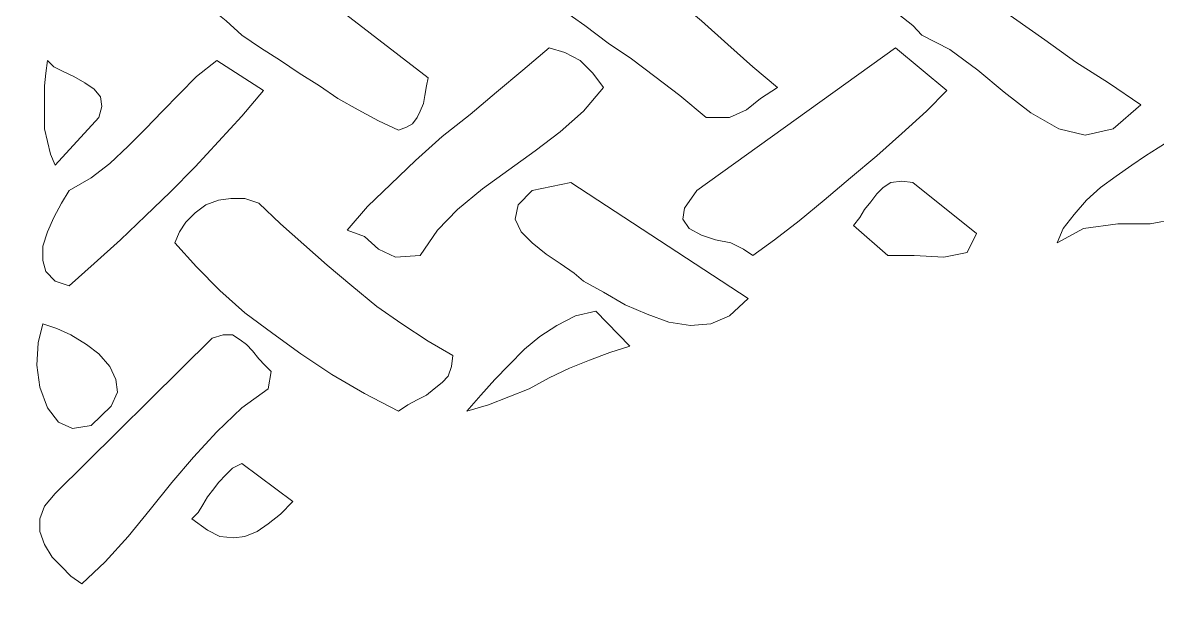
# Model space of a CAD drawing. Header units: millimetres. Extents: x -194 to 183, y -158 to 141.
# Drawn here: x 123.01 to 152.84, y 73.26 to 88.29 of the extents above; entities that cross this region are included whole.
import ezdxf

# ---------------------------------------------------------------- set-up
doc = ezdxf.new("R2010")
doc.units = ezdxf.units.MM
doc.header["$MEASUREMENT"] = 0
doc.layers.add('Camada 1', color=7, linetype='Continuous')

msp = doc.modelspace()

# ---------------------------------------------------------------- linework, layer by layer
at = {"layer": 'Camada 1', "color": 250, "lineweight": 9}
for points, knots in [([(90.563, 45.2602), (90.563, 45.2602), (90.563, 48.0602), (90.563, 48.0602), (90.563, 48.0602), (90.563, 48.0602), (90.563, 132.4602), (90.563, 132.4602), (90.563, 132.4602), (90.563, 132.4602), (90.563, 135.2602), (90.563, 135.2602), (90.563, 135.2602), (90.563, 135.2602), (90.563, 138.4602), (90.563, 138.4602), (90.563, 138.4602), (90.563, 140.117), (91.9062, 141.4602), (93.563, 141.4602), (93.563, 141.4602), (95.2198, 141.4602), (96.563, 140.117), (96.563, 138.4602), (96.563, 138.4602), (96.563, 138.4602), (96.563, 138.0602), (96.563, 138.0602), (96.563, 138.0602), (96.563, 138.0602), (93.763, 138.0602), (93.763, 138.0602), (93.763, 138.0602), (93.763, 138.0602), (93.763, 135.2602), (93.763, 135.2602), (93.763, 135.2602), (93.763, 135.2602), (96.563, 135.2602), (96.563, 135.2602), (96.563, 135.2602), (96.563, 135.2602), (111.563, 135.2602), (111.563, 135.2602), (111.563, 135.2602), (111.563, 135.2602), (111.563, 138.4602), (111.563, 138.4602), (111.563, 138.4602), (111.563, 140.117), (112.9062, 141.4602), (114.563, 141.4602), (114.563, 141.4602), (116.2198, 141.4602), (117.563, 140.117), (117.563, 138.4602), (117.563, 138.4602), (117.563, 138.4602), (117.563, 138.0602), (117.563, 138.0602), (117.563, 138.0602), (117.563, 138.0602), (114.763, 138.0602), (114.763, 138.0602), (114.763, 138.0602), (114.763, 138.0602), (114.763, 135.2602), (114.763, 135.2602), (114.763, 135.2602), (114.763, 135.2602), (117.563, 135.2602), (117.563, 135.2602), (117.563, 135.2602), (117.563, 135.2602), (132.563, 135.2602), (132.563, 135.2602), (132.563, 135.2602), (132.563, 135.2602), (132.563, 138.4602), (132.563, 138.4602), (132.563, 138.4602), (132.563, 140.117), (133.9062, 141.4602), (135.563, 141.4602), (135.563, 141.4602), (137.2198, 141.4602), (138.563, 140.117), (138.563, 138.4602), (138.563, 138.4602), (138.563, 138.4602), (138.563, 138.0602), (138.563, 138.0602), (138.563, 138.0602), (138.563, 138.0602), (135.763, 138.0602), (135.763, 138.0602), (135.763, 138.0602), (135.763, 138.0602), (135.763, 135.2602), (135.763, 135.2602), (135.763, 135.2602), (135.763, 135.2602), (138.563, 135.2602), (138.563, 135.2602), (138.563, 135.2602), (138.563, 135.2602), (153.563, 135.2602), (153.563, 135.2602), (153.563, 135.2602), (153.563, 135.2602), (153.563, 138.4602), (153.563, 138.4602), (153.563, 138.4602), (153.563, 140.117), (154.9062, 141.4602), (156.563, 141.4602), (156.563, 141.4602), (158.2198, 141.4602), (159.563, 140.117), (159.563, 138.4602), (159.563, 138.4602), (159.563, 138.4602), (159.563, 138.0602), (159.563, 138.0602), (159.563, 138.0602), (159.563, 138.0602), (156.763, 138.0602), (156.763, 138.0602), (156.763, 138.0602), (156.763, 138.0602), (156.763, 135.2602), (156.763, 135.2602), (156.763, 135.2602), (156.763, 135.2602), (159.563, 135.2602), (159.563, 135.2602), (159.563, 135.2602), (159.563, 135.2602), (174.563, 135.2602), (174.563, 135.2602), (174.563, 135.2602), (174.563, 135.2602), (174.563, 138.4602), (174.563, 138.4602), (174.563, 138.4602), (174.563, 140.117), (175.9062, 141.4602), (177.563, 141.4602), (177.563, 141.4602), (179.2198, 141.4602), (180.563, 140.117), (180.563, 138.4602), (180.563, 138.4602), (180.563, 138.4602), (180.563, 138.0602), (180.563, 138.0602), (180.563, 138.0602), (180.563, 138.0602), (177.763, 138.0602), (177.763, 138.0602), (177.763, 138.0602), (177.763, 138.0602), (177.763, 135.2602), (177.763, 135.2602), (177.763, 135.2602), (177.763, 135.2602), (180.563, 135.2602), (180.563, 135.2602), (180.563, 135.2602), (180.563, 135.2602), (180.563, 132.4602), (180.563, 132.4602), (180.563, 132.4602), (180.563, 132.4602), (180.563, 48.0602), (180.563, 48.0602), (180.563, 48.0602), (180.563, 48.0602), (180.563, 45.2602), (180.563, 45.2602), (180.563, 45.2602), (180.563, 45.2602), (177.763, 45.2602), (177.763, 45.2602), (177.763, 45.2602), (177.763, 45.2602), (177.763, 42.4602), (177.763, 42.4602), (177.763, 42.4602), (177.763, 42.4602), (180.563, 42.4602), (180.563, 42.4602), (180.563, 42.4602), (180.563, 42.4602), (180.563, 42.0602), (180.563, 42.0602), (180.563, 42.0602), (180.563, 40.4034), (179.2198, 39.0602), (177.563, 39.0602), (177.563, 39.0602), (175.9062, 39.0602), (174.563, 40.4034), (174.563, 42.0602), (174.563, 42.0602), (174.563, 42.0602), (174.563, 45.2602), (174.563, 45.2602), (174.563, 45.2602), (174.563, 45.2602), (159.563, 45.2602), (159.563, 45.2602), (159.563, 45.2602), (159.563, 45.2602), (156.763, 45.2602), (156.763, 45.2602), (156.763, 45.2602), (156.763, 45.2602), (156.763, 42.4602), (156.763, 42.4602), (156.763, 42.4602), (156.763, 42.4602), (159.563, 42.4602), (159.563, 42.4602), (159.563, 42.4602), (159.563, 42.4602), (159.563, 42.0602), (159.563, 42.0602), (159.563, 42.0602), (159.563, 40.4034), (158.2198, 39.0602), (156.563, 39.0602), (156.563, 39.0602), (154.9062, 39.0602), (153.563, 40.4034), (153.563, 42.0602), (153.563, 42.0602), (153.563, 42.0602), (153.563, 45.2602), (153.563, 45.2602), (153.563, 45.2602), (153.563, 45.2602), (138.563, 45.2602), (138.563, 45.2602), (138.563, 45.2602), (138.563, 45.2602), (135.763, 45.2602), (135.763, 45.2602), (135.763, 45.2602), (135.763, 45.2602), (135.763, 42.4602), (135.763, 42.4602), (135.763, 42.4602), (135.763, 42.4602), (138.563, 42.4602), (138.563, 42.4602), (138.563, 42.4602), (138.563, 42.4602), (138.563, 42.0602), (138.563, 42.0602), (138.563, 42.0602), (138.563, 40.4034), (137.2198, 39.0602), (135.563, 39.0602), (135.563, 39.0602), (133.9062, 39.0602), (132.563, 40.4034), (132.563, 42.0602), (132.563, 42.0602), (132.563, 42.0602), (132.563, 45.2602), (132.563, 45.2602), (132.563, 45.2602), (132.563, 45.2602), (117.563, 45.2602), (117.563, 45.2602), (117.563, 45.2602), (117.563, 45.2602), (114.763, 45.2602), (114.763, 45.2602), (114.763, 45.2602), (114.763, 45.2602), (114.763, 42.4602), (114.763, 42.4602), (114.763, 42.4602), (114.763, 42.4602), (117.563, 42.4602), (117.563, 42.4602), (117.563, 42.4602), (117.563, 42.4602), (117.563, 42.0602), (117.563, 42.0602), (117.563, 42.0602), (117.563, 40.4034), (116.2198, 39.0602), (114.563, 39.0602), (114.563, 39.0602), (112.9062, 39.0602), (111.563, 40.4034), (111.563, 42.0602), (111.563, 42.0602), (111.563, 42.0602), (111.563, 45.2602), (111.563, 45.2602), (111.563, 45.2602), (111.563, 45.2602), (96.563, 45.2602), (96.563, 45.2602), (96.563, 45.2602), (96.563, 45.2602), (93.763, 45.2602), (93.763, 45.2602), (93.763, 45.2602), (93.763, 45.2602), (93.763, 42.4602), (93.763, 42.4602), (93.763, 42.4602), (93.763, 42.4602), (96.563, 42.4602), (96.563, 42.4602), (96.563, 42.4602), (96.563, 42.4602), (96.563, 42.0602), (96.563, 42.0602), (96.563, 42.0602), (96.563, 40.4034), (95.2198, 39.0602), (93.563, 39.0602), (93.563, 39.0602), (91.9062, 39.0602), (90.563, 40.4034), (90.563, 42.0602), (90.563, 42.0602), (90.563, 42.0602), (90.563, 45.2602), (90.563, 45.2602)], [0, 0, 0, 0, 0.0117647, 0.0117647, 0.0117647, 0.0117647, 0.0235294, 0.0235294, 0.0235294, 0.0235294, 0.0352941, 0.0352941, 0.0352941, 0.0352941, 0.0470588, 0.0470588, 0.0470588, 0.0470588, 0.0588235, 0.0588235, 0.0588235, 0.0588235, 0.0705882, 0.0705882, 0.0705882, 0.0705882, 0.0823529, 0.0823529, 0.0823529, 0.0823529, 0.0941176, 0.0941176, 0.0941176, 0.0941176, 0.1058824, 0.1058824, 0.1058824, 0.1058824, 0.1176471, 0.1176471, 0.1176471, 0.1176471, 0.1294118, 0.1294118, 0.1294118, 0.1294118, 0.1411765, 0.1411765, 0.1411765, 0.1411765, 0.1529412, 0.1529412, 0.1529412, 0.1529412, 0.1647059, 0.1647059, 0.1647059, 0.1647059, 0.1764706, 0.1764706, 0.1764706, 0.1764706, 0.1882353, 0.1882353, 0.1882353, 0.1882353, 0.2, 0.2, 0.2, 0.2, 0.2117647, 0.2117647, 0.2117647, 0.2117647, 0.2235294, 0.2235294, 0.2235294, 0.2235294, 0.2352941, 0.2352941, 0.2352941, 0.2352941, 0.2470588, 0.2470588, 0.2470588, 0.2470588, 0.2588235, 0.2588235, 0.2588235, 0.2588235, 0.2705882, 0.2705882, 0.2705882, 0.2705882, 0.2823529, 0.2823529, 0.2823529, 0.2823529, 0.2941176, 0.2941176, 0.2941176, 0.2941176, 0.3058824, 0.3058824, 0.3058824, 0.3058824, 0.3176471, 0.3176471, 0.3176471, 0.3176471, 0.3294118, 0.3294118, 0.3294118, 0.3294118, 0.3411765, 0.3411765, 0.3411765, 0.3411765, 0.3529412, 0.3529412, 0.3529412, 0.3529412, 0.3647059, 0.3647059, 0.3647059, 0.3647059, 0.3764706, 0.3764706, 0.3764706, 0.3764706, 0.3882353, 0.3882353, 0.3882353, 0.3882353, 0.4, 0.4, 0.4, 0.4, 0.4117647, 0.4117647, 0.4117647, 0.4117647, 0.4235294, 0.4235294, 0.4235294, 0.4235294, 0.4352941, 0.4352941, 0.4352941, 0.4352941, 0.4470588, 0.4470588, 0.4470588, 0.4470588, 0.4588235, 0.4588235, 0.4588235, 0.4588235, 0.4705882, 0.4705882, 0.4705882, 0.4705882, 0.4823529, 0.4823529, 0.4823529, 0.4823529, 0.4941176, 0.4941176, 0.4941176, 0.4941176, 0.5058824, 0.5058824, 0.5058824, 0.5058824, 0.5176471, 0.5176471, 0.5176471, 0.5176471, 0.5294118, 0.5294118, 0.5294118, 0.5294118, 0.5411765, 0.5411765, 0.5411765, 0.5411765, 0.5529412, 0.5529412, 0.5529412, 0.5529412, 0.5647059, 0.5647059, 0.5647059, 0.5647059, 0.5764706, 0.5764706, 0.5764706, 0.5764706, 0.5882353, 0.5882353, 0.5882353, 0.5882353, 0.6, 0.6, 0.6, 0.6, 0.6117647, 0.6117647, 0.6117647, 0.6117647, 0.6235294, 0.6235294, 0.6235294, 0.6235294, 0.6352941, 0.6352941, 0.6352941, 0.6352941, 0.6470588, 0.6470588, 0.6470588, 0.6470588, 0.6588235, 0.6588235, 0.6588235, 0.6588235, 0.6705882, 0.6705882, 0.6705882, 0.6705882, 0.6823529, 0.6823529, 0.6823529, 0.6823529, 0.6941176, 0.6941176, 0.6941176, 0.6941176, 0.7058824, 0.7058824, 0.7058824, 0.7058824, 0.7176471, 0.7176471, 0.7176471, 0.7176471, 0.7294118, 0.7294118, 0.7294118, 0.7294118, 0.7411765, 0.7411765, 0.7411765, 0.7411765, 0.7529412, 0.7529412, 0.7529412, 0.7529412, 0.7647059, 0.7647059, 0.7647059, 0.7647059, 0.7764706, 0.7764706, 0.7764706, 0.7764706, 0.7882353, 0.7882353, 0.7882353, 0.7882353, 0.8, 0.8, 0.8, 0.8, 0.8117647, 0.8117647, 0.8117647, 0.8117647, 0.8235294, 0.8235294, 0.8235294, 0.8235294, 0.8352941, 0.8352941, 0.8352941, 0.8352941, 0.8470588, 0.8470588, 0.8470588, 0.8470588, 0.8588235, 0.8588235, 0.8588235, 0.8588235, 0.8705882, 0.8705882, 0.8705882, 0.8705882, 0.8823529, 0.8823529, 0.8823529, 0.8823529, 0.8941176, 0.8941176, 0.8941176, 0.8941176, 0.9058824, 0.9058824, 0.9058824, 0.9058824, 0.9176471, 0.9176471, 0.9176471, 0.9176471, 0.9294118, 0.9294118, 0.9294118, 0.9294118, 0.9411765, 0.9411765, 0.9411765, 0.9411765, 0.9529412, 0.9529412, 0.9529412, 0.9529412, 0.9647059, 0.9647059, 0.9647059, 0.9647059, 0.9764706, 0.9764706, 0.9764706, 0.9764706, 1, 1, 1, 1]), ([(127.4569, 91.6365), (127.4569, 91.6365), (133.6641, 86.84), (133.6641, 86.84), (133.6641, 86.84), (133.6641, 86.84), (133.6234, 86.6316), (133.6234, 86.6316), (133.6234, 86.6316), (133.6234, 86.6316), (133.5825, 86.3811), (133.5825, 86.3811), (133.5825, 86.3811), (133.5825, 86.3811), (133.5416, 86.1726), (133.5416, 86.1726), (133.5416, 86.1726), (133.5416, 86.1726), (133.4599, 85.9642), (133.4599, 85.9642), (133.4599, 85.9642), (133.4599, 85.9642), (133.3783, 85.7972), (133.3783, 85.7972), (133.3783, 85.7972), (133.3783, 85.7972), (133.2557, 85.6304), (133.2557, 85.6304), (133.2557, 85.6304), (133.2557, 85.6304), (133.0925, 85.5471), (133.0925, 85.5471), (133.0925, 85.5471), (133.0925, 85.5471), (132.8882, 85.4636), (132.8882, 85.4636), (132.8882, 85.4636), (132.8882, 85.4636), (132.3573, 85.7138), (132.3573, 85.7138), (132.3573, 85.7138), (132.3573, 85.7138), (131.8263, 86.0058), (131.8263, 86.0058), (131.8263, 86.0058), (131.8263, 86.0058), (131.2956, 86.2979), (131.2956, 86.2979), (131.2956, 86.2979), (131.2956, 86.2979), (130.8057, 86.6316), (130.8057, 86.6316), (130.8057, 86.6316), (130.8057, 86.6316), (130.2746, 86.9652), (130.2746, 86.9652), (130.2746, 86.9652), (130.2746, 86.9652), (129.7846, 87.2989), (129.7846, 87.2989), (129.7846, 87.2989), (129.7846, 87.2989), (129.2537, 87.6326), (129.2537, 87.6326), (129.2537, 87.6326), (129.2537, 87.6326), (128.7636, 87.9663), (128.7636, 87.9663), (128.7636, 87.9663), (128.7636, 87.9663), (128.3552, 88.3415), (128.3552, 88.3415), (128.3552, 88.3415), (128.3552, 88.3415), (127.7836, 88.8004), (127.7836, 88.8004), (127.7836, 88.8004), (127.7836, 88.8004), (127.1711, 89.2175), (127.1711, 89.2175), (127.1711, 89.2175), (127.1711, 89.2175), (126.6401, 89.718), (126.6401, 89.718), (126.6401, 89.718), (126.6401, 89.718), (126.2727, 90.1352), (126.2727, 90.1352), (126.2727, 90.1352), (126.2727, 90.1352), (126.2319, 90.6355), (126.2319, 90.6355), (126.2319, 90.6355), (126.2319, 90.6355), (126.5586, 91.136), (126.5586, 91.136), (126.5586, 91.136), (126.5586, 91.136), (127.4569, 91.6365), (127.4569, 91.6365)], [0, 0, 0, 0, 0.0384615, 0.0384615, 0.0384615, 0.0384615, 0.0769231, 0.0769231, 0.0769231, 0.0769231, 0.1153846, 0.1153846, 0.1153846, 0.1153846, 0.1538462, 0.1538462, 0.1538462, 0.1538462, 0.1923077, 0.1923077, 0.1923077, 0.1923077, 0.2307692, 0.2307692, 0.2307692, 0.2307692, 0.2692308, 0.2692308, 0.2692308, 0.2692308, 0.3076923, 0.3076923, 0.3076923, 0.3076923, 0.3461538, 0.3461538, 0.3461538, 0.3461538, 0.3846154, 0.3846154, 0.3846154, 0.3846154, 0.4230769, 0.4230769, 0.4230769, 0.4230769, 0.4615385, 0.4615385, 0.4615385, 0.4615385, 0.5, 0.5, 0.5, 0.5, 0.5384615, 0.5384615, 0.5384615, 0.5384615, 0.5769231, 0.5769231, 0.5769231, 0.5769231, 0.6153846, 0.6153846, 0.6153846, 0.6153846, 0.6538462, 0.6538462, 0.6538462, 0.6538462, 0.6923077, 0.6923077, 0.6923077, 0.6923077, 0.7307692, 0.7307692, 0.7307692, 0.7307692, 0.7692308, 0.7692308, 0.7692308, 0.7692308, 0.8076923, 0.8076923, 0.8076923, 0.8076923, 0.8461538, 0.8461538, 0.8461538, 0.8461538, 0.8846154, 0.8846154, 0.8846154, 0.8846154, 0.9230769, 0.9230769, 0.9230769, 0.9230769, 1, 1, 1, 1]), ([(136.9718, 91.0525), (136.9718, 91.0525), (137.7885, 90.5938), (137.7885, 90.5938), (137.7885, 90.5938), (137.7885, 90.5938), (138.6054, 90.1352), (138.6054, 90.1352), (138.6054, 90.1352), (138.6054, 90.1352), (139.3403, 89.5513), (139.3403, 89.5513), (139.3403, 89.5513), (139.3403, 89.5513), (140.1162, 88.9673), (140.1162, 88.9673), (140.1162, 88.9673), (140.1162, 88.9673), (140.8514, 88.3415), (140.8514, 88.3415), (140.8514, 88.3415), (140.8514, 88.3415), (141.5456, 87.7159), (141.5456, 87.7159), (141.5456, 87.7159), (141.5456, 87.7159), (142.199, 87.132), (142.199, 87.132), (142.199, 87.132), (142.199, 87.132), (142.8525, 86.5898), (142.8525, 86.5898), (142.8525, 86.5898), (142.8525, 86.5898), (142.4031, 86.2979), (142.4031, 86.2979), (142.4031, 86.2979), (142.4031, 86.2979), (142.0356, 86.0058), (142.0356, 86.0058), (142.0356, 86.0058), (142.0356, 86.0058), (141.5863, 85.7972), (141.5863, 85.7972), (141.5863, 85.7972), (141.5863, 85.7972), (140.9739, 85.7972), (140.9739, 85.7972), (140.9739, 85.7972), (140.9739, 85.7972), (140.2795, 86.3811), (140.2795, 86.3811), (140.2795, 86.3811), (140.2795, 86.3811), (139.6261, 86.8818), (139.6261, 86.8818), (139.6261, 86.8818), (139.6261, 86.8818), (139.0136, 87.3405), (139.0136, 87.3405), (139.0136, 87.3405), (139.0136, 87.3405), (138.4011, 87.7577), (138.4011, 87.7577), (138.4011, 87.7577), (138.4011, 87.7577), (137.7885, 88.2164), (137.7885, 88.2164), (137.7885, 88.2164), (137.7885, 88.2164), (137.1352, 88.6752), (137.1352, 88.6752), (137.1352, 88.6752), (137.1352, 88.6752), (136.4816, 89.2175), (136.4816, 89.2175), (136.4816, 89.2175), (136.4816, 89.2175), (135.7466, 89.8849), (135.7466, 89.8849), (135.7466, 89.8849), (135.7466, 89.8849), (135.7875, 90.0933), (135.7875, 90.0933), (135.7875, 90.0933), (135.7875, 90.0933), (135.9101, 90.3021), (135.9101, 90.3021), (135.9101, 90.3021), (135.9101, 90.3021), (135.9917, 90.5105), (135.9917, 90.5105), (135.9917, 90.5105), (135.9917, 90.5105), (136.155, 90.7189), (136.155, 90.7189), (136.155, 90.7189), (136.155, 90.7189), (136.3185, 90.8857), (136.3185, 90.8857), (136.3185, 90.8857), (136.3185, 90.8857), (136.5226, 91.0107), (136.5226, 91.0107), (136.5226, 91.0107), (136.5226, 91.0107), (136.7268, 91.0525), (136.7268, 91.0525), (136.7268, 91.0525), (136.7268, 91.0525), (136.9718, 91.0525), (136.9718, 91.0525)], [0, 0, 0, 0, 0.0344828, 0.0344828, 0.0344828, 0.0344828, 0.0689655, 0.0689655, 0.0689655, 0.0689655, 0.1034483, 0.1034483, 0.1034483, 0.1034483, 0.137931, 0.137931, 0.137931, 0.137931, 0.1724138, 0.1724138, 0.1724138, 0.1724138, 0.2068966, 0.2068966, 0.2068966, 0.2068966, 0.2413793, 0.2413793, 0.2413793, 0.2413793, 0.2758621, 0.2758621, 0.2758621, 0.2758621, 0.3103448, 0.3103448, 0.3103448, 0.3103448, 0.3448276, 0.3448276, 0.3448276, 0.3448276, 0.3793103, 0.3793103, 0.3793103, 0.3793103, 0.4137931, 0.4137931, 0.4137931, 0.4137931, 0.4482759, 0.4482759, 0.4482759, 0.4482759, 0.4827586, 0.4827586, 0.4827586, 0.4827586, 0.5172414, 0.5172414, 0.5172414, 0.5172414, 0.5517241, 0.5517241, 0.5517241, 0.5517241, 0.5862069, 0.5862069, 0.5862069, 0.5862069, 0.6206897, 0.6206897, 0.6206897, 0.6206897, 0.6551724, 0.6551724, 0.6551724, 0.6551724, 0.6896552, 0.6896552, 0.6896552, 0.6896552, 0.7241379, 0.7241379, 0.7241379, 0.7241379, 0.7586207, 0.7586207, 0.7586207, 0.7586207, 0.7931034, 0.7931034, 0.7931034, 0.7931034, 0.8275862, 0.8275862, 0.8275862, 0.8275862, 0.862069, 0.862069, 0.862069, 0.862069, 0.8965517, 0.8965517, 0.8965517, 0.8965517, 0.9310345, 0.9310345, 0.9310345, 0.9310345, 1, 1, 1, 1]), ([(145.7518, 90.5105), (145.7518, 90.5105), (146.6094, 90.0517), (146.6094, 90.0517), (146.6094, 90.0517), (146.6094, 90.0517), (147.4263, 89.5095), (147.4263, 89.5095), (147.4263, 89.5095), (147.4263, 89.5095), (148.2838, 88.9673), (148.2838, 88.9673), (148.2838, 88.9673), (148.2838, 88.9673), (149.0596, 88.425), (149.0596, 88.425), (149.0596, 88.425), (149.0596, 88.425), (149.8764, 87.8411), (149.8764, 87.8411), (149.8764, 87.8411), (149.8764, 87.8411), (150.6931, 87.2571), (150.6931, 87.2571), (150.6931, 87.2571), (150.6931, 87.2571), (151.5507, 86.7148), (151.5507, 86.7148), (151.5507, 86.7148), (151.5507, 86.7148), (152.4082, 86.1309), (152.4082, 86.1309), (152.4082, 86.1309), (152.4082, 86.1309), (151.6731, 85.5053), (151.6731, 85.5053), (151.6731, 85.5053), (151.6731, 85.5053), (150.9382, 85.3386), (150.9382, 85.3386), (150.9382, 85.3386), (150.9382, 85.3386), (150.244, 85.5053), (150.244, 85.5053), (150.244, 85.5053), (150.244, 85.5053), (149.5088, 85.9225), (149.5088, 85.9225), (149.5088, 85.9225), (149.5088, 85.9225), (148.8145, 86.4646), (148.8145, 86.4646), (148.8145, 86.4646), (148.8145, 86.4646), (148.1203, 87.0485), (148.1203, 87.0485), (148.1203, 87.0485), (148.1203, 87.0485), (147.3854, 87.5908), (147.3854, 87.5908), (147.3854, 87.5908), (147.3854, 87.5908), (146.6502, 87.9663), (146.6502, 87.9663), (146.6502, 87.9663), (146.6502, 87.9663), (146.4053, 88.2164), (146.4053, 88.2164), (146.4053, 88.2164), (146.4053, 88.2164), (146.0377, 88.5084), (146.0377, 88.5084), (146.0377, 88.5084), (146.0377, 88.5084), (145.5885, 88.8421), (145.5885, 88.8421), (145.5885, 88.8421), (145.5885, 88.8421), (145.2209, 89.2175), (145.2209, 89.2175), (145.2209, 89.2175), (145.2209, 89.2175), (144.935, 89.5513), (144.935, 89.5513), (144.935, 89.5513), (144.935, 89.5513), (144.8533, 89.9266), (144.8533, 89.9266), (144.8533, 89.9266), (144.8533, 89.9266), (145.0985, 90.2186), (145.0985, 90.2186), (145.0985, 90.2186), (145.0985, 90.2186), (145.7518, 90.5105), (145.7518, 90.5105)], [0, 0, 0, 0, 0.04, 0.04, 0.04, 0.04, 0.08, 0.08, 0.08, 0.08, 0.12, 0.12, 0.12, 0.12, 0.16, 0.16, 0.16, 0.16, 0.2, 0.2, 0.2, 0.2, 0.24, 0.24, 0.24, 0.24, 0.28, 0.28, 0.28, 0.28, 0.32, 0.32, 0.32, 0.32, 0.36, 0.36, 0.36, 0.36, 0.4, 0.4, 0.4, 0.4, 0.44, 0.44, 0.44, 0.44, 0.48, 0.48, 0.48, 0.48, 0.52, 0.52, 0.52, 0.52, 0.56, 0.56, 0.56, 0.56, 0.6, 0.6, 0.6, 0.6, 0.64, 0.64, 0.64, 0.64, 0.68, 0.68, 0.68, 0.68, 0.72, 0.72, 0.72, 0.72, 0.76, 0.76, 0.76, 0.76, 0.8, 0.8, 0.8, 0.8, 0.84, 0.84, 0.84, 0.84, 0.88, 0.88, 0.88, 0.88, 0.92, 0.92, 0.92, 0.92, 1, 1, 1, 1]), ([(136.8492, 87.6326), (136.8492, 87.6326), (137.2577, 87.5074), (137.2577, 87.5074), (137.2577, 87.5074), (137.2577, 87.5074), (137.6661, 87.2989), (137.6661, 87.2989), (137.6661, 87.2989), (137.6661, 87.2989), (137.9928, 86.9652), (137.9928, 86.9652), (137.9928, 86.9652), (137.9928, 86.9652), (138.2788, 86.5898), (138.2788, 86.5898), (138.2788, 86.5898), (138.2788, 86.5898), (137.7476, 85.9642), (137.7476, 85.9642), (137.7476, 85.9642), (137.7476, 85.9642), (137.1352, 85.4218), (137.1352, 85.4218), (137.1352, 85.4218), (137.1352, 85.4218), (136.4816, 84.9214), (136.4816, 84.9214), (136.4816, 84.9214), (136.4816, 84.9214), (135.7875, 84.4208), (135.7875, 84.4208), (135.7875, 84.4208), (135.7875, 84.4208), (135.0934, 83.9204), (135.0934, 83.9204), (135.0934, 83.9204), (135.0934, 83.9204), (134.4401, 83.378), (134.4401, 83.378), (134.4401, 83.378), (134.4401, 83.378), (133.9092, 82.8359), (133.9092, 82.8359), (133.9092, 82.8359), (133.9092, 82.8359), (133.4599, 82.1684), (133.4599, 82.1684), (133.4599, 82.1684), (133.4599, 82.1684), (132.8064, 82.1267), (132.8064, 82.1267), (132.8064, 82.1267), (132.8064, 82.1267), (132.3573, 82.3354), (132.3573, 82.3354), (132.3573, 82.3354), (132.3573, 82.3354), (131.9898, 82.669), (131.9898, 82.669), (131.9898, 82.669), (131.9898, 82.669), (131.5405, 82.8359), (131.5405, 82.8359), (131.5405, 82.8359), (131.5405, 82.8359), (132.0715, 83.4614), (132.0715, 83.4614), (132.0715, 83.4614), (132.0715, 83.4614), (132.6841, 84.0455), (132.6841, 84.0455), (132.6841, 84.0455), (132.6841, 84.0455), (133.3374, 84.6712), (133.3374, 84.6712), (133.3374, 84.6712), (133.3374, 84.6712), (134.0318, 85.2968), (134.0318, 85.2968), (134.0318, 85.2968), (134.0318, 85.2968), (134.7667, 85.8807), (134.7667, 85.8807), (134.7667, 85.8807), (134.7667, 85.8807), (135.4607, 86.4646), (135.4607, 86.4646), (135.4607, 86.4646), (135.4607, 86.4646), (136.155, 87.0485), (136.155, 87.0485), (136.155, 87.0485), (136.155, 87.0485), (136.8492, 87.6326), (136.8492, 87.6326)], [0, 0, 0, 0, 0.04, 0.04, 0.04, 0.04, 0.08, 0.08, 0.08, 0.08, 0.12, 0.12, 0.12, 0.12, 0.16, 0.16, 0.16, 0.16, 0.2, 0.2, 0.2, 0.2, 0.24, 0.24, 0.24, 0.24, 0.28, 0.28, 0.28, 0.28, 0.32, 0.32, 0.32, 0.32, 0.36, 0.36, 0.36, 0.36, 0.4, 0.4, 0.4, 0.4, 0.44, 0.44, 0.44, 0.44, 0.48, 0.48, 0.48, 0.48, 0.52, 0.52, 0.52, 0.52, 0.56, 0.56, 0.56, 0.56, 0.6, 0.6, 0.6, 0.6, 0.64, 0.64, 0.64, 0.64, 0.68, 0.68, 0.68, 0.68, 0.72, 0.72, 0.72, 0.72, 0.76, 0.76, 0.76, 0.76, 0.8, 0.8, 0.8, 0.8, 0.84, 0.84, 0.84, 0.84, 0.88, 0.88, 0.88, 0.88, 0.92, 0.92, 0.92, 0.92, 1, 1, 1, 1]), ([(145.956, 87.6326), (145.956, 87.6326), (147.3036, 86.5063), (147.3036, 86.5063), (147.3036, 86.5063), (147.3036, 86.5063), (146.7727, 85.9642), (146.7727, 85.9642), (146.7727, 85.9642), (146.7727, 85.9642), (146.1194, 85.3802), (146.1194, 85.3802), (146.1194, 85.3802), (146.1194, 85.3802), (145.466, 84.7963), (145.466, 84.7963), (145.466, 84.7963), (145.466, 84.7963), (144.7718, 84.2122), (144.7718, 84.2122), (144.7718, 84.2122), (144.7718, 84.2122), (144.0775, 83.6284), (144.0775, 83.6284), (144.0775, 83.6284), (144.0775, 83.6284), (143.4241, 83.086), (143.4241, 83.086), (143.4241, 83.086), (143.4241, 83.086), (142.7708, 82.5856), (142.7708, 82.5856), (142.7708, 82.5856), (142.7708, 82.5856), (142.199, 82.1684), (142.199, 82.1684), (142.199, 82.1684), (142.199, 82.1684), (141.9538, 82.3354), (141.9538, 82.3354), (141.9538, 82.3354), (141.9538, 82.3354), (141.6272, 82.5022), (141.6272, 82.5022), (141.6272, 82.5022), (141.6272, 82.5022), (141.2189, 82.5856), (141.2189, 82.5856), (141.2189, 82.5856), (141.2189, 82.5856), (140.8514, 82.7106), (140.8514, 82.7106), (140.8514, 82.7106), (140.8514, 82.7106), (140.5248, 82.8776), (140.5248, 82.8776), (140.5248, 82.8776), (140.5248, 82.8776), (140.3613, 83.1277), (140.3613, 83.1277), (140.3613, 83.1277), (140.3613, 83.1277), (140.4021, 83.4198), (140.4021, 83.4198), (140.4021, 83.4198), (140.4021, 83.4198), (140.7287, 83.8786), (140.7287, 83.8786), (140.7287, 83.8786), (140.7287, 83.8786), (145.956, 87.6326), (145.956, 87.6326)], [0, 0, 0, 0, 0.0526316, 0.0526316, 0.0526316, 0.0526316, 0.1052632, 0.1052632, 0.1052632, 0.1052632, 0.1578947, 0.1578947, 0.1578947, 0.1578947, 0.2105263, 0.2105263, 0.2105263, 0.2105263, 0.2631579, 0.2631579, 0.2631579, 0.2631579, 0.3157895, 0.3157895, 0.3157895, 0.3157895, 0.3684211, 0.3684211, 0.3684211, 0.3684211, 0.4210526, 0.4210526, 0.4210526, 0.4210526, 0.4736842, 0.4736842, 0.4736842, 0.4736842, 0.5263158, 0.5263158, 0.5263158, 0.5263158, 0.5789474, 0.5789474, 0.5789474, 0.5789474, 0.6315789, 0.6315789, 0.6315789, 0.6315789, 0.6842105, 0.6842105, 0.6842105, 0.6842105, 0.7368421, 0.7368421, 0.7368421, 0.7368421, 0.7894737, 0.7894737, 0.7894737, 0.7894737, 0.8421053, 0.8421053, 0.8421053, 0.8421053, 0.8947368, 0.8947368, 0.8947368, 0.8947368, 1, 1, 1, 1]), ([(128.1102, 87.2989), (128.1102, 87.2989), (129.3354, 86.5063), (129.3354, 86.5063), (129.3354, 86.5063), (129.3354, 86.5063), (128.7636, 85.839), (128.7636, 85.839), (128.7636, 85.839), (128.7636, 85.839), (128.1511, 85.1715), (128.1511, 85.1715), (128.1511, 85.1715), (128.1511, 85.1715), (127.5386, 84.5042), (127.5386, 84.5042), (127.5386, 84.5042), (127.5386, 84.5042), (126.8852, 83.8369), (126.8852, 83.8369), (126.8852, 83.8369), (126.8852, 83.8369), (126.2319, 83.2113), (126.2319, 83.2113), (126.2319, 83.2113), (126.2319, 83.2113), (125.5784, 82.5856), (125.5784, 82.5856), (125.5784, 82.5856), (125.5784, 82.5856), (124.8842, 81.96), (124.8842, 81.96), (124.8842, 81.96), (124.8842, 81.96), (124.2308, 81.3759), (124.2308, 81.3759), (124.2308, 81.3759), (124.2308, 81.3759), (123.8632, 81.501), (123.8632, 81.501), (123.8632, 81.501), (123.8632, 81.501), (123.6182, 81.7514), (123.6182, 81.7514), (123.6182, 81.7514), (123.6182, 81.7514), (123.5364, 82.0433), (123.5364, 82.0433), (123.5364, 82.0433), (123.5364, 82.0433), (123.5364, 82.4187), (123.5364, 82.4187), (123.5364, 82.4187), (123.5364, 82.4187), (123.659, 82.794), (123.659, 82.794), (123.659, 82.794), (123.659, 82.794), (123.8224, 83.1696), (123.8224, 83.1696), (123.8224, 83.1696), (123.8224, 83.1696), (124.0265, 83.545), (124.0265, 83.545), (124.0265, 83.545), (124.0265, 83.545), (124.2308, 83.8786), (124.2308, 83.8786), (124.2308, 83.8786), (124.2308, 83.8786), (124.8025, 84.2122), (124.8025, 84.2122), (124.8025, 84.2122), (124.8025, 84.2122), (125.2926, 84.5877), (125.2926, 84.5877), (125.2926, 84.5877), (125.2926, 84.5877), (125.7825, 85.0465), (125.7825, 85.0465), (125.7825, 85.0465), (125.7825, 85.0465), (126.2319, 85.5053), (126.2319, 85.5053), (126.2319, 85.5053), (126.2319, 85.5053), (126.681, 85.9642), (126.681, 85.9642), (126.681, 85.9642), (126.681, 85.9642), (127.1302, 86.4229), (127.1302, 86.4229), (127.1302, 86.4229), (127.1302, 86.4229), (127.5795, 86.8818), (127.5795, 86.8818), (127.5795, 86.8818), (127.5795, 86.8818), (128.1102, 87.2989), (128.1102, 87.2989)], [0, 0, 0, 0, 0.0384615, 0.0384615, 0.0384615, 0.0384615, 0.0769231, 0.0769231, 0.0769231, 0.0769231, 0.1153846, 0.1153846, 0.1153846, 0.1153846, 0.1538462, 0.1538462, 0.1538462, 0.1538462, 0.1923077, 0.1923077, 0.1923077, 0.1923077, 0.2307692, 0.2307692, 0.2307692, 0.2307692, 0.2692308, 0.2692308, 0.2692308, 0.2692308, 0.3076923, 0.3076923, 0.3076923, 0.3076923, 0.3461538, 0.3461538, 0.3461538, 0.3461538, 0.3846154, 0.3846154, 0.3846154, 0.3846154, 0.4230769, 0.4230769, 0.4230769, 0.4230769, 0.4615385, 0.4615385, 0.4615385, 0.4615385, 0.5, 0.5, 0.5, 0.5, 0.5384615, 0.5384615, 0.5384615, 0.5384615, 0.5769231, 0.5769231, 0.5769231, 0.5769231, 0.6153846, 0.6153846, 0.6153846, 0.6153846, 0.6538462, 0.6538462, 0.6538462, 0.6538462, 0.6923077, 0.6923077, 0.6923077, 0.6923077, 0.7307692, 0.7307692, 0.7307692, 0.7307692, 0.7692308, 0.7692308, 0.7692308, 0.7692308, 0.8076923, 0.8076923, 0.8076923, 0.8076923, 0.8461538, 0.8461538, 0.8461538, 0.8461538, 0.8846154, 0.8846154, 0.8846154, 0.8846154, 0.9230769, 0.9230769, 0.9230769, 0.9230769, 1, 1, 1, 1]), ([(123.659, 87.2989), (123.659, 87.2989), (123.8224, 87.132), (123.8224, 87.132), (123.8224, 87.132), (123.8224, 87.132), (124.0673, 87.0067), (124.0673, 87.0067), (124.0673, 87.0067), (124.0673, 87.0067), (124.3533, 86.8818), (124.3533, 86.8818), (124.3533, 86.8818), (124.3533, 86.8818), (124.6392, 86.7148), (124.6392, 86.7148), (124.6392, 86.7148), (124.6392, 86.7148), (124.8842, 86.5482), (124.8842, 86.5482), (124.8842, 86.5482), (124.8842, 86.5482), (125.0474, 86.3394), (125.0474, 86.3394), (125.0474, 86.3394), (125.0474, 86.3394), (125.0883, 86.0893), (125.0883, 86.0893), (125.0883, 86.0893), (125.0883, 86.0893), (125.0066, 85.7972), (125.0066, 85.7972), (125.0066, 85.7972), (125.0066, 85.7972), (123.8632, 84.5459), (123.8632, 84.5459), (123.8632, 84.5459), (123.8632, 84.5459), (123.7406, 84.8379), (123.7406, 84.8379), (123.7406, 84.8379), (123.7406, 84.8379), (123.659, 85.1715), (123.659, 85.1715), (123.659, 85.1715), (123.659, 85.1715), (123.5774, 85.5053), (123.5774, 85.5053), (123.5774, 85.5053), (123.5774, 85.5053), (123.5774, 85.8807), (123.5774, 85.8807), (123.5774, 85.8807), (123.5774, 85.8807), (123.5774, 86.2561), (123.5774, 86.2561), (123.5774, 86.2561), (123.5774, 86.2561), (123.5774, 86.6316), (123.5774, 86.6316), (123.5774, 86.6316), (123.5774, 86.6316), (123.6182, 86.9652), (123.6182, 86.9652), (123.6182, 86.9652), (123.6182, 86.9652), (123.659, 87.2989), (123.659, 87.2989)], [0, 0, 0, 0, 0.0555556, 0.0555556, 0.0555556, 0.0555556, 0.1111111, 0.1111111, 0.1111111, 0.1111111, 0.1666667, 0.1666667, 0.1666667, 0.1666667, 0.2222222, 0.2222222, 0.2222222, 0.2222222, 0.2777778, 0.2777778, 0.2777778, 0.2777778, 0.3333333, 0.3333333, 0.3333333, 0.3333333, 0.3888889, 0.3888889, 0.3888889, 0.3888889, 0.4444444, 0.4444444, 0.4444444, 0.4444444, 0.5, 0.5, 0.5, 0.5, 0.5555556, 0.5555556, 0.5555556, 0.5555556, 0.6111111, 0.6111111, 0.6111111, 0.6111111, 0.6666667, 0.6666667, 0.6666667, 0.6666667, 0.7222222, 0.7222222, 0.7222222, 0.7222222, 0.7777778, 0.7777778, 0.7777778, 0.7777778, 0.8333333, 0.8333333, 0.8333333, 0.8333333, 0.8888889, 0.8888889, 0.8888889, 0.8888889, 1, 1, 1, 1]), ([(152.8576, 85.0049), (152.8576, 85.0049), (153.266, 85.2551), (153.266, 85.2551), (153.266, 85.2551), (153.266, 85.2551), (153.7151, 85.6304), (153.7151, 85.6304), (153.7151, 85.6304), (153.7151, 85.6304), (154.2051, 86.1309), (154.2051, 86.1309), (154.2051, 86.1309), (154.2051, 86.1309), (154.6542, 86.5482), (154.6542, 86.5482), (154.6542, 86.5482), (154.6542, 86.5482), (155.1444, 86.8818), (155.1444, 86.8818), (155.1444, 86.8818), (155.1444, 86.8818), (155.6344, 86.9652), (155.6344, 86.9652), (155.6344, 86.9652), (155.6344, 86.9652), (156.1654, 86.7566), (156.1654, 86.7566), (156.1654, 86.7566), (156.1654, 86.7566), (156.6553, 86.1309), (156.6553, 86.1309), (156.6553, 86.1309), (156.6553, 86.1309), (156.5329, 85.7972), (156.5329, 85.7972), (156.5329, 85.7972), (156.5329, 85.7972), (156.2879, 85.5053), (156.2879, 85.5053), (156.2879, 85.5053), (156.2879, 85.5053), (156.0019, 85.2551), (156.0019, 85.2551), (156.0019, 85.2551), (156.0019, 85.2551), (155.7161, 85.0465), (155.7161, 85.0465), (155.7161, 85.0465), (155.7161, 85.0465), (155.3486, 84.8379), (155.3486, 84.8379), (155.3486, 84.8379), (155.3486, 84.8379), (155.0218, 84.6712), (155.0218, 84.6712), (155.0218, 84.6712), (155.0218, 84.6712), (154.6952, 84.4626), (154.6952, 84.4626), (154.6952, 84.4626), (154.6952, 84.4626), (154.4093, 84.2122), (154.4093, 84.2122), (154.4093, 84.2122), (154.4093, 84.2122), (153.3067, 83.1277), (153.3067, 83.1277), (153.3067, 83.1277), (153.3067, 83.1277), (153.3067, 83.1277), (153.3067, 83.1277), (153.3067, 83.1277), (153.3067, 83.1277), (152.6531, 83.0027), (152.6531, 83.0027), (152.6531, 83.0027), (152.6531, 83.0027), (151.7957, 83.0027), (151.7957, 83.0027), (151.7957, 83.0027), (151.7957, 83.0027), (150.8973, 82.8776), (150.8973, 82.8776), (150.8973, 82.8776), (150.8973, 82.8776), (150.2031, 82.5022), (150.2031, 82.5022), (150.2031, 82.5022), (150.2031, 82.5022), (150.3663, 82.8776), (150.3663, 82.8776), (150.3663, 82.8776), (150.3663, 82.8776), (150.6524, 83.253), (150.6524, 83.253), (150.6524, 83.253), (150.6524, 83.253), (150.979, 83.6284), (150.979, 83.6284), (150.979, 83.6284), (150.979, 83.6284), (151.3464, 83.962), (151.3464, 83.962), (151.3464, 83.962), (151.3464, 83.962), (151.7548, 84.2541), (151.7548, 84.2541), (151.7548, 84.2541), (151.7548, 84.2541), (152.1632, 84.5459), (152.1632, 84.5459), (152.1632, 84.5459), (152.1632, 84.5459), (152.5309, 84.7963), (152.5309, 84.7963), (152.5309, 84.7963), (152.5309, 84.7963), (152.8576, 85.0049), (152.8576, 85.0049)], [0, 0, 0, 0, 0.0322581, 0.0322581, 0.0322581, 0.0322581, 0.0645161, 0.0645161, 0.0645161, 0.0645161, 0.0967742, 0.0967742, 0.0967742, 0.0967742, 0.1290323, 0.1290323, 0.1290323, 0.1290323, 0.1612903, 0.1612903, 0.1612903, 0.1612903, 0.1935484, 0.1935484, 0.1935484, 0.1935484, 0.2258065, 0.2258065, 0.2258065, 0.2258065, 0.2580645, 0.2580645, 0.2580645, 0.2580645, 0.2903226, 0.2903226, 0.2903226, 0.2903226, 0.3225806, 0.3225806, 0.3225806, 0.3225806, 0.3548387, 0.3548387, 0.3548387, 0.3548387, 0.3870968, 0.3870968, 0.3870968, 0.3870968, 0.4193548, 0.4193548, 0.4193548, 0.4193548, 0.4516129, 0.4516129, 0.4516129, 0.4516129, 0.483871, 0.483871, 0.483871, 0.483871, 0.516129, 0.516129, 0.516129, 0.516129, 0.5483871, 0.5483871, 0.5483871, 0.5483871, 0.5806452, 0.5806452, 0.5806452, 0.5806452, 0.6129032, 0.6129032, 0.6129032, 0.6129032, 0.6451613, 0.6451613, 0.6451613, 0.6451613, 0.6774194, 0.6774194, 0.6774194, 0.6774194, 0.7096774, 0.7096774, 0.7096774, 0.7096774, 0.7419355, 0.7419355, 0.7419355, 0.7419355, 0.7741935, 0.7741935, 0.7741935, 0.7741935, 0.8064516, 0.8064516, 0.8064516, 0.8064516, 0.8387097, 0.8387097, 0.8387097, 0.8387097, 0.8709677, 0.8709677, 0.8709677, 0.8709677, 0.9032258, 0.9032258, 0.9032258, 0.9032258, 0.9354839, 0.9354839, 0.9354839, 0.9354839, 1, 1, 1, 1]), ([(146.4053, 84.0871), (146.4053, 84.0871), (148.0794, 82.7524), (148.0794, 82.7524), (148.0794, 82.7524), (148.0794, 82.7524), (147.8345, 82.2519), (147.8345, 82.2519), (147.8345, 82.2519), (147.8345, 82.2519), (147.2219, 82.1267), (147.2219, 82.1267), (147.2219, 82.1267), (147.2219, 82.1267), (146.4461, 82.1684), (146.4461, 82.1684), (146.4461, 82.1684), (146.4461, 82.1684), (145.7518, 82.1684), (145.7518, 82.1684), (145.7518, 82.1684), (145.7518, 82.1684), (144.8533, 82.9611), (144.8533, 82.9611), (144.8533, 82.9611), (144.8533, 82.9611), (145.0168, 83.1696), (145.0168, 83.1696), (145.0168, 83.1696), (145.0168, 83.1696), (145.1393, 83.378), (145.1393, 83.378), (145.1393, 83.378), (145.1393, 83.378), (145.3025, 83.5867), (145.3025, 83.5867), (145.3025, 83.5867), (145.3025, 83.5867), (145.466, 83.7951), (145.466, 83.7951), (145.466, 83.7951), (145.466, 83.7951), (145.6294, 83.962), (145.6294, 83.962), (145.6294, 83.962), (145.6294, 83.962), (145.8334, 84.0871), (145.8334, 84.0871), (145.8334, 84.0871), (145.8334, 84.0871), (146.1194, 84.1288), (146.1194, 84.1288), (146.1194, 84.1288), (146.1194, 84.1288), (146.4053, 84.0871), (146.4053, 84.0871)], [0, 0, 0, 0, 0.0666667, 0.0666667, 0.0666667, 0.0666667, 0.1333333, 0.1333333, 0.1333333, 0.1333333, 0.2, 0.2, 0.2, 0.2, 0.2666667, 0.2666667, 0.2666667, 0.2666667, 0.3333333, 0.3333333, 0.3333333, 0.3333333, 0.4, 0.4, 0.4, 0.4, 0.4666667, 0.4666667, 0.4666667, 0.4666667, 0.5333333, 0.5333333, 0.5333333, 0.5333333, 0.6, 0.6, 0.6, 0.6, 0.6666667, 0.6666667, 0.6666667, 0.6666667, 0.7333333, 0.7333333, 0.7333333, 0.7333333, 0.8, 0.8, 0.8, 0.8, 0.8666667, 0.8666667, 0.8666667, 0.8666667, 1, 1, 1, 1]), ([(137.4209, 84.0871), (137.4209, 84.0871), (142.0764, 81.0423), (142.0764, 81.0423), (142.0764, 81.0423), (142.0764, 81.0423), (141.5863, 80.5835), (141.5863, 80.5835), (141.5863, 80.5835), (141.5863, 80.5835), (141.0963, 80.3748), (141.0963, 80.3748), (141.0963, 80.3748), (141.0963, 80.3748), (140.5656, 80.3333), (140.5656, 80.3333), (140.5656, 80.3333), (140.5656, 80.3333), (139.9937, 80.4166), (139.9937, 80.4166), (139.9937, 80.4166), (139.9937, 80.4166), (139.422, 80.6252), (139.422, 80.6252), (139.422, 80.6252), (139.422, 80.6252), (138.8503, 80.8755), (138.8503, 80.8755), (138.8503, 80.8755), (138.8503, 80.8755), (138.2788, 81.2092), (138.2788, 81.2092), (138.2788, 81.2092), (138.2788, 81.2092), (137.7476, 81.501), (137.7476, 81.501), (137.7476, 81.501), (137.7476, 81.501), (137.5026, 81.7096), (137.5026, 81.7096), (137.5026, 81.7096), (137.5026, 81.7096), (137.1352, 81.96), (137.1352, 81.96), (137.1352, 81.96), (137.1352, 81.96), (136.7676, 82.2102), (136.7676, 82.2102), (136.7676, 82.2102), (136.7676, 82.2102), (136.4, 82.5022), (136.4, 82.5022), (136.4, 82.5022), (136.4, 82.5022), (136.1142, 82.794), (136.1142, 82.794), (136.1142, 82.794), (136.1142, 82.794), (135.9509, 83.1277), (135.9509, 83.1277), (135.9509, 83.1277), (135.9509, 83.1277), (136.0325, 83.5033), (136.0325, 83.5033), (136.0325, 83.5033), (136.0325, 83.5033), (136.4, 83.8786), (136.4, 83.8786), (136.4, 83.8786), (136.4, 83.8786), (137.4209, 84.0871), (137.4209, 84.0871)], [0, 0, 0, 0, 0.0526316, 0.0526316, 0.0526316, 0.0526316, 0.1052632, 0.1052632, 0.1052632, 0.1052632, 0.1578947, 0.1578947, 0.1578947, 0.1578947, 0.2105263, 0.2105263, 0.2105263, 0.2105263, 0.2631579, 0.2631579, 0.2631579, 0.2631579, 0.3157895, 0.3157895, 0.3157895, 0.3157895, 0.3684211, 0.3684211, 0.3684211, 0.3684211, 0.4210526, 0.4210526, 0.4210526, 0.4210526, 0.4736842, 0.4736842, 0.4736842, 0.4736842, 0.5263158, 0.5263158, 0.5263158, 0.5263158, 0.5789474, 0.5789474, 0.5789474, 0.5789474, 0.6315789, 0.6315789, 0.6315789, 0.6315789, 0.6842105, 0.6842105, 0.6842105, 0.6842105, 0.7368421, 0.7368421, 0.7368421, 0.7368421, 0.7894737, 0.7894737, 0.7894737, 0.7894737, 0.8421053, 0.8421053, 0.8421053, 0.8421053, 0.8947368, 0.8947368, 0.8947368, 0.8947368, 1, 1, 1, 1]), ([(129.213, 83.545), (129.213, 83.545), (129.7846, 83.0027), (129.7846, 83.0027), (129.7846, 83.0027), (129.7846, 83.0027), (130.3973, 82.4604), (130.3973, 82.4604), (130.3973, 82.4604), (130.3973, 82.4604), (131.0096, 81.9182), (131.0096, 81.9182), (131.0096, 81.9182), (131.0096, 81.9182), (131.6632, 81.3759), (131.6632, 81.3759), (131.6632, 81.3759), (131.6632, 81.3759), (132.3165, 80.8337), (132.3165, 80.8337), (132.3165, 80.8337), (132.3165, 80.8337), (132.9699, 80.3748), (132.9699, 80.3748), (132.9699, 80.3748), (132.9699, 80.3748), (133.6641, 79.9162), (133.6641, 79.9162), (133.6641, 79.9162), (133.6641, 79.9162), (134.3176, 79.5407), (134.3176, 79.5407), (134.3176, 79.5407), (134.3176, 79.5407), (134.2767, 79.2488), (134.2767, 79.2488), (134.2767, 79.2488), (134.2767, 79.2488), (134.1949, 78.9985), (134.1949, 78.9985), (134.1949, 78.9985), (134.1949, 78.9985), (134.0318, 78.8317), (134.0318, 78.8317), (134.0318, 78.8317), (134.0318, 78.8317), (133.8274, 78.6649), (133.8274, 78.6649), (133.8274, 78.6649), (133.8274, 78.6649), (133.6234, 78.498), (133.6234, 78.498), (133.6234, 78.498), (133.6234, 78.498), (133.3783, 78.3727), (133.3783, 78.3727), (133.3783, 78.3727), (133.3783, 78.3727), (133.1332, 78.2477), (133.1332, 78.2477), (133.1332, 78.2477), (133.1332, 78.2477), (132.8882, 78.0809), (132.8882, 78.0809), (132.8882, 78.0809), (132.8882, 78.0809), (131.9898, 78.5396), (131.9898, 78.5396), (131.9898, 78.5396), (131.9898, 78.5396), (131.1323, 79.0402), (131.1323, 79.0402), (131.1323, 79.0402), (131.1323, 79.0402), (130.3155, 79.5825), (130.3155, 79.5825), (130.3155, 79.5825), (130.3155, 79.5825), (129.5803, 80.1247), (129.5803, 80.1247), (129.5803, 80.1247), (129.5803, 80.1247), (128.8454, 80.667), (128.8454, 80.667), (128.8454, 80.667), (128.8454, 80.667), (128.192, 81.2508), (128.192, 81.2508), (128.192, 81.2508), (128.192, 81.2508), (127.5795, 81.8765), (127.5795, 81.8765), (127.5795, 81.8765), (127.5795, 81.8765), (127.0077, 82.5022), (127.0077, 82.5022), (127.0077, 82.5022), (127.0077, 82.5022), (127.1302, 82.794), (127.1302, 82.794), (127.1302, 82.794), (127.1302, 82.794), (127.2934, 83.0443), (127.2934, 83.0443), (127.2934, 83.0443), (127.2934, 83.0443), (127.5386, 83.2947), (127.5386, 83.2947), (127.5386, 83.2947), (127.5386, 83.2947), (127.8245, 83.5033), (127.8245, 83.5033), (127.8245, 83.5033), (127.8245, 83.5033), (128.1511, 83.6284), (128.1511, 83.6284), (128.1511, 83.6284), (128.1511, 83.6284), (128.4779, 83.6701), (128.4779, 83.6701), (128.4779, 83.6701), (128.4779, 83.6701), (128.8454, 83.6701), (128.8454, 83.6701), (128.8454, 83.6701), (128.8454, 83.6701), (129.213, 83.545), (129.213, 83.545)], [0, 0, 0, 0, 0.030303, 0.030303, 0.030303, 0.030303, 0.0606061, 0.0606061, 0.0606061, 0.0606061, 0.0909091, 0.0909091, 0.0909091, 0.0909091, 0.1212121, 0.1212121, 0.1212121, 0.1212121, 0.1515152, 0.1515152, 0.1515152, 0.1515152, 0.1818182, 0.1818182, 0.1818182, 0.1818182, 0.2121212, 0.2121212, 0.2121212, 0.2121212, 0.2424242, 0.2424242, 0.2424242, 0.2424242, 0.2727273, 0.2727273, 0.2727273, 0.2727273, 0.3030303, 0.3030303, 0.3030303, 0.3030303, 0.3333333, 0.3333333, 0.3333333, 0.3333333, 0.3636364, 0.3636364, 0.3636364, 0.3636364, 0.3939394, 0.3939394, 0.3939394, 0.3939394, 0.4242424, 0.4242424, 0.4242424, 0.4242424, 0.4545455, 0.4545455, 0.4545455, 0.4545455, 0.4848485, 0.4848485, 0.4848485, 0.4848485, 0.5151515, 0.5151515, 0.5151515, 0.5151515, 0.5454545, 0.5454545, 0.5454545, 0.5454545, 0.5757576, 0.5757576, 0.5757576, 0.5757576, 0.6060606, 0.6060606, 0.6060606, 0.6060606, 0.6363636, 0.6363636, 0.6363636, 0.6363636, 0.6666667, 0.6666667, 0.6666667, 0.6666667, 0.6969697, 0.6969697, 0.6969697, 0.6969697, 0.7272727, 0.7272727, 0.7272727, 0.7272727, 0.7575758, 0.7575758, 0.7575758, 0.7575758, 0.7878788, 0.7878788, 0.7878788, 0.7878788, 0.8181818, 0.8181818, 0.8181818, 0.8181818, 0.8484848, 0.8484848, 0.8484848, 0.8484848, 0.8787879, 0.8787879, 0.8787879, 0.8787879, 0.9090909, 0.9090909, 0.9090909, 0.9090909, 0.9393939, 0.9393939, 0.9393939, 0.9393939, 1, 1, 1, 1]), ([(138.0743, 80.7086), (138.0743, 80.7086), (138.9728, 79.791), (138.9728, 79.791), (138.9728, 79.791), (138.9728, 79.791), (138.4419, 79.6242), (138.4419, 79.6242), (138.4419, 79.6242), (138.4419, 79.6242), (137.9111, 79.4155), (137.9111, 79.4155), (137.9111, 79.4155), (137.9111, 79.4155), (137.3801, 79.2071), (137.3801, 79.2071), (137.3801, 79.2071), (137.3801, 79.2071), (136.8492, 78.9568), (136.8492, 78.9568), (136.8492, 78.9568), (136.8492, 78.9568), (136.3185, 78.6649), (136.3185, 78.6649), (136.3185, 78.6649), (136.3185, 78.6649), (135.7875, 78.4562), (135.7875, 78.4562), (135.7875, 78.4562), (135.7875, 78.4562), (135.2568, 78.2477), (135.2568, 78.2477), (135.2568, 78.2477), (135.2568, 78.2477), (134.6851, 78.0809), (134.6851, 78.0809), (134.6851, 78.0809), (134.6851, 78.0809), (135.0528, 78.498), (135.0528, 78.498), (135.0528, 78.498), (135.0528, 78.498), (135.4198, 78.9152), (135.4198, 78.9152), (135.4198, 78.9152), (135.4198, 78.9152), (135.7875, 79.2906), (135.7875, 79.2906), (135.7875, 79.2906), (135.7875, 79.2906), (136.1959, 79.7075), (136.1959, 79.7075), (136.1959, 79.7075), (136.1959, 79.7075), (136.6043, 80.0412), (136.6043, 80.0412), (136.6043, 80.0412), (136.6043, 80.0412), (137.0534, 80.3333), (137.0534, 80.3333), (137.0534, 80.3333), (137.0534, 80.3333), (137.5436, 80.5835), (137.5436, 80.5835), (137.5436, 80.5835), (137.5436, 80.5835), (138.0743, 80.7086), (138.0743, 80.7086)], [0, 0, 0, 0, 0.0555556, 0.0555556, 0.0555556, 0.0555556, 0.1111111, 0.1111111, 0.1111111, 0.1111111, 0.1666667, 0.1666667, 0.1666667, 0.1666667, 0.2222222, 0.2222222, 0.2222222, 0.2222222, 0.2777778, 0.2777778, 0.2777778, 0.2777778, 0.3333333, 0.3333333, 0.3333333, 0.3333333, 0.3888889, 0.3888889, 0.3888889, 0.3888889, 0.4444444, 0.4444444, 0.4444444, 0.4444444, 0.5, 0.5, 0.5, 0.5, 0.5555556, 0.5555556, 0.5555556, 0.5555556, 0.6111111, 0.6111111, 0.6111111, 0.6111111, 0.6666667, 0.6666667, 0.6666667, 0.6666667, 0.7222222, 0.7222222, 0.7222222, 0.7222222, 0.7777778, 0.7777778, 0.7777778, 0.7777778, 0.8333333, 0.8333333, 0.8333333, 0.8333333, 0.8888889, 0.8888889, 0.8888889, 0.8888889, 1, 1, 1, 1]), ([(123.5364, 80.3748), (123.5364, 80.3748), (123.9041, 80.2498), (123.9041, 80.2498), (123.9041, 80.2498), (123.9041, 80.2498), (124.2716, 80.0829), (124.2716, 80.0829), (124.2716, 80.0829), (124.2716, 80.0829), (124.6799, 79.8327), (124.6799, 79.8327), (124.6799, 79.8327), (124.6799, 79.8327), (125.0066, 79.5825), (125.0066, 79.5825), (125.0066, 79.5825), (125.0066, 79.5825), (125.2926, 79.2488), (125.2926, 79.2488), (125.2926, 79.2488), (125.2926, 79.2488), (125.4558, 78.9152), (125.4558, 78.9152), (125.4558, 78.9152), (125.4558, 78.9152), (125.4967, 78.5814), (125.4967, 78.5814), (125.4967, 78.5814), (125.4967, 78.5814), (125.3332, 78.206), (125.3332, 78.206), (125.3332, 78.206), (125.3332, 78.206), (124.8025, 77.7054), (124.8025, 77.7054), (124.8025, 77.7054), (124.8025, 77.7054), (124.3125, 77.6221), (124.3125, 77.6221), (124.3125, 77.6221), (124.3125, 77.6221), (123.945, 77.7888), (123.945, 77.7888), (123.945, 77.7888), (123.945, 77.7888), (123.659, 78.1643), (123.659, 78.1643), (123.659, 78.1643), (123.659, 78.1643), (123.4547, 78.7064), (123.4547, 78.7064), (123.4547, 78.7064), (123.4547, 78.7064), (123.3731, 79.2906), (123.3731, 79.2906), (123.3731, 79.2906), (123.3731, 79.2906), (123.414, 79.8744), (123.414, 79.8744), (123.414, 79.8744), (123.414, 79.8744), (123.5364, 80.3748), (123.5364, 80.3748)], [0, 0, 0, 0, 0.0588235, 0.0588235, 0.0588235, 0.0588235, 0.1176471, 0.1176471, 0.1176471, 0.1176471, 0.1764706, 0.1764706, 0.1764706, 0.1764706, 0.2352941, 0.2352941, 0.2352941, 0.2352941, 0.2941176, 0.2941176, 0.2941176, 0.2941176, 0.3529412, 0.3529412, 0.3529412, 0.3529412, 0.4117647, 0.4117647, 0.4117647, 0.4117647, 0.4705882, 0.4705882, 0.4705882, 0.4705882, 0.5294118, 0.5294118, 0.5294118, 0.5294118, 0.5882353, 0.5882353, 0.5882353, 0.5882353, 0.6470588, 0.6470588, 0.6470588, 0.6470588, 0.7058824, 0.7058824, 0.7058824, 0.7058824, 0.7647059, 0.7647059, 0.7647059, 0.7647059, 0.8235294, 0.8235294, 0.8235294, 0.8235294, 0.8823529, 0.8823529, 0.8823529, 0.8823529, 1, 1, 1, 1]), ([(127.9878, 79.9997), (127.9878, 79.9997), (128.2736, 80.0829), (128.2736, 80.0829), (128.2736, 80.0829), (128.2736, 80.0829), (128.5187, 80.0829), (128.5187, 80.0829), (128.5187, 80.0829), (128.5187, 80.0829), (128.7228, 79.9578), (128.7228, 79.9578), (128.7228, 79.9578), (128.7228, 79.9578), (128.8863, 79.8327), (128.8863, 79.8327), (128.8863, 79.8327), (128.8863, 79.8327), (129.0495, 79.666), (129.0495, 79.666), (129.0495, 79.666), (129.0495, 79.666), (129.213, 79.4572), (129.213, 79.4572), (129.213, 79.4572), (129.213, 79.4572), (129.3762, 79.2906), (129.3762, 79.2906), (129.3762, 79.2906), (129.3762, 79.2906), (129.5394, 79.1235), (129.5394, 79.1235), (129.5394, 79.1235), (129.5394, 79.1235), (129.458, 78.6649), (129.458, 78.6649), (129.458, 78.6649), (129.458, 78.6649), (128.7636, 78.1643), (128.7636, 78.1643), (128.7636, 78.1643), (128.7636, 78.1643), (128.1102, 77.5387), (128.1102, 77.5387), (128.1102, 77.5387), (128.1102, 77.5387), (127.4977, 76.8714), (127.4977, 76.8714), (127.4977, 76.8714), (127.4977, 76.8714), (126.926, 76.204), (126.926, 76.204), (126.926, 76.204), (126.926, 76.204), (126.3542, 75.4948), (126.3542, 75.4948), (126.3542, 75.4948), (126.3542, 75.4948), (125.7825, 74.7857), (125.7825, 74.7857), (125.7825, 74.7857), (125.7825, 74.7857), (125.17, 74.1183), (125.17, 74.1183), (125.17, 74.1183), (125.17, 74.1183), (124.5575, 73.5345), (124.5575, 73.5345), (124.5575, 73.5345), (124.5575, 73.5345), (124.2716, 73.7429), (124.2716, 73.7429), (124.2716, 73.7429), (124.2716, 73.7429), (124.0265, 73.9933), (124.0265, 73.9933), (124.0265, 73.9933), (124.0265, 73.9933), (123.7815, 74.2436), (123.7815, 74.2436), (123.7815, 74.2436), (123.7815, 74.2436), (123.5774, 74.5773), (123.5774, 74.5773), (123.5774, 74.5773), (123.5774, 74.5773), (123.4547, 74.9109), (123.4547, 74.9109), (123.4547, 74.9109), (123.4547, 74.9109), (123.4547, 75.2446), (123.4547, 75.2446), (123.4547, 75.2446), (123.4547, 75.2446), (123.5774, 75.5783), (123.5774, 75.5783), (123.5774, 75.5783), (123.5774, 75.5783), (123.8632, 75.912), (123.8632, 75.912), (123.8632, 75.912), (123.8632, 75.912), (127.9878, 79.9997), (127.9878, 79.9997)], [0, 0, 0, 0, 0.037037, 0.037037, 0.037037, 0.037037, 0.0740741, 0.0740741, 0.0740741, 0.0740741, 0.1111111, 0.1111111, 0.1111111, 0.1111111, 0.1481481, 0.1481481, 0.1481481, 0.1481481, 0.1851852, 0.1851852, 0.1851852, 0.1851852, 0.2222222, 0.2222222, 0.2222222, 0.2222222, 0.2592593, 0.2592593, 0.2592593, 0.2592593, 0.2962963, 0.2962963, 0.2962963, 0.2962963, 0.3333333, 0.3333333, 0.3333333, 0.3333333, 0.3703704, 0.3703704, 0.3703704, 0.3703704, 0.4074074, 0.4074074, 0.4074074, 0.4074074, 0.4444444, 0.4444444, 0.4444444, 0.4444444, 0.4814815, 0.4814815, 0.4814815, 0.4814815, 0.5185185, 0.5185185, 0.5185185, 0.5185185, 0.5555556, 0.5555556, 0.5555556, 0.5555556, 0.5925926, 0.5925926, 0.5925926, 0.5925926, 0.6296296, 0.6296296, 0.6296296, 0.6296296, 0.6666667, 0.6666667, 0.6666667, 0.6666667, 0.7037037, 0.7037037, 0.7037037, 0.7037037, 0.7407407, 0.7407407, 0.7407407, 0.7407407, 0.7777778, 0.7777778, 0.7777778, 0.7777778, 0.8148148, 0.8148148, 0.8148148, 0.8148148, 0.8518519, 0.8518519, 0.8518519, 0.8518519, 0.8888889, 0.8888889, 0.8888889, 0.8888889, 0.9259259, 0.9259259, 0.9259259, 0.9259259, 1, 1, 1, 1]), ([(128.7636, 76.7043), (128.7636, 76.7043), (130.1113, 75.7035), (130.1113, 75.7035), (130.1113, 75.7035), (130.1113, 75.7035), (129.7846, 75.3698), (129.7846, 75.3698), (129.7846, 75.3698), (129.7846, 75.3698), (129.458, 75.1194), (129.458, 75.1194), (129.458, 75.1194), (129.458, 75.1194), (129.172, 74.9109), (129.172, 74.9109), (129.172, 74.9109), (129.172, 74.9109), (128.8454, 74.7857), (128.8454, 74.7857), (128.8454, 74.7857), (128.8454, 74.7857), (128.5597, 74.744), (128.5597, 74.744), (128.5597, 74.744), (128.5597, 74.744), (128.192, 74.7857), (128.192, 74.7857), (128.192, 74.7857), (128.192, 74.7857), (127.8653, 74.9526), (127.8653, 74.9526), (127.8653, 74.9526), (127.8653, 74.9526), (127.4569, 75.2446), (127.4569, 75.2446), (127.4569, 75.2446), (127.4569, 75.2446), (127.6201, 75.4113), (127.6201, 75.4113), (127.6201, 75.4113), (127.6201, 75.4113), (127.7427, 75.62), (127.7427, 75.62), (127.7427, 75.62), (127.7427, 75.62), (127.8653, 75.8285), (127.8653, 75.8285), (127.8653, 75.8285), (127.8653, 75.8285), (128.0286, 76.0371), (128.0286, 76.0371), (128.0286, 76.0371), (128.0286, 76.0371), (128.1511, 76.204), (128.1511, 76.204), (128.1511, 76.204), (128.1511, 76.204), (128.3552, 76.4124), (128.3552, 76.4124), (128.3552, 76.4124), (128.3552, 76.4124), (128.5187, 76.5793), (128.5187, 76.5793), (128.5187, 76.5793), (128.5187, 76.5793), (128.7636, 76.7043), (128.7636, 76.7043)], [0, 0, 0, 0, 0.0555556, 0.0555556, 0.0555556, 0.0555556, 0.1111111, 0.1111111, 0.1111111, 0.1111111, 0.1666667, 0.1666667, 0.1666667, 0.1666667, 0.2222222, 0.2222222, 0.2222222, 0.2222222, 0.2777778, 0.2777778, 0.2777778, 0.2777778, 0.3333333, 0.3333333, 0.3333333, 0.3333333, 0.3888889, 0.3888889, 0.3888889, 0.3888889, 0.4444444, 0.4444444, 0.4444444, 0.4444444, 0.5, 0.5, 0.5, 0.5, 0.5555556, 0.5555556, 0.5555556, 0.5555556, 0.6111111, 0.6111111, 0.6111111, 0.6111111, 0.6666667, 0.6666667, 0.6666667, 0.6666667, 0.7222222, 0.7222222, 0.7222222, 0.7222222, 0.7777778, 0.7777778, 0.7777778, 0.7777778, 0.8333333, 0.8333333, 0.8333333, 0.8333333, 0.8888889, 0.8888889, 0.8888889, 0.8888889, 1, 1, 1, 1])]:
    msp.add_open_spline(points, degree=3, knots=knots, dxfattribs=at)
at = {"layer": 'Camada 1', "color": 240, "lineweight": 9}
msp.add_open_spline([(94.0703, 131.7529), (94.0703, 131.7529), (94.0703, 48.7675), (94.0703, 48.7675), (94.0703, 48.7675), (94.0703, 48.7675), (177.0557, 48.7675), (177.0557, 48.7675), (177.0557, 48.7675), (177.0557, 48.7675), (177.0557, 131.7529), (177.0557, 131.7529), (177.0557, 131.7529), (177.0557, 131.7529), (94.0703, 131.7529), (94.0703, 131.7529)], degree=3, knots=[0, 0, 0, 0, 0.2, 0.2, 0.2, 0.2, 0.4, 0.4, 0.4, 0.4, 0.6, 0.6, 0.6, 0.6, 1, 1, 1, 1], dxfattribs=at)

doc.saveas('drawing.dxf')
